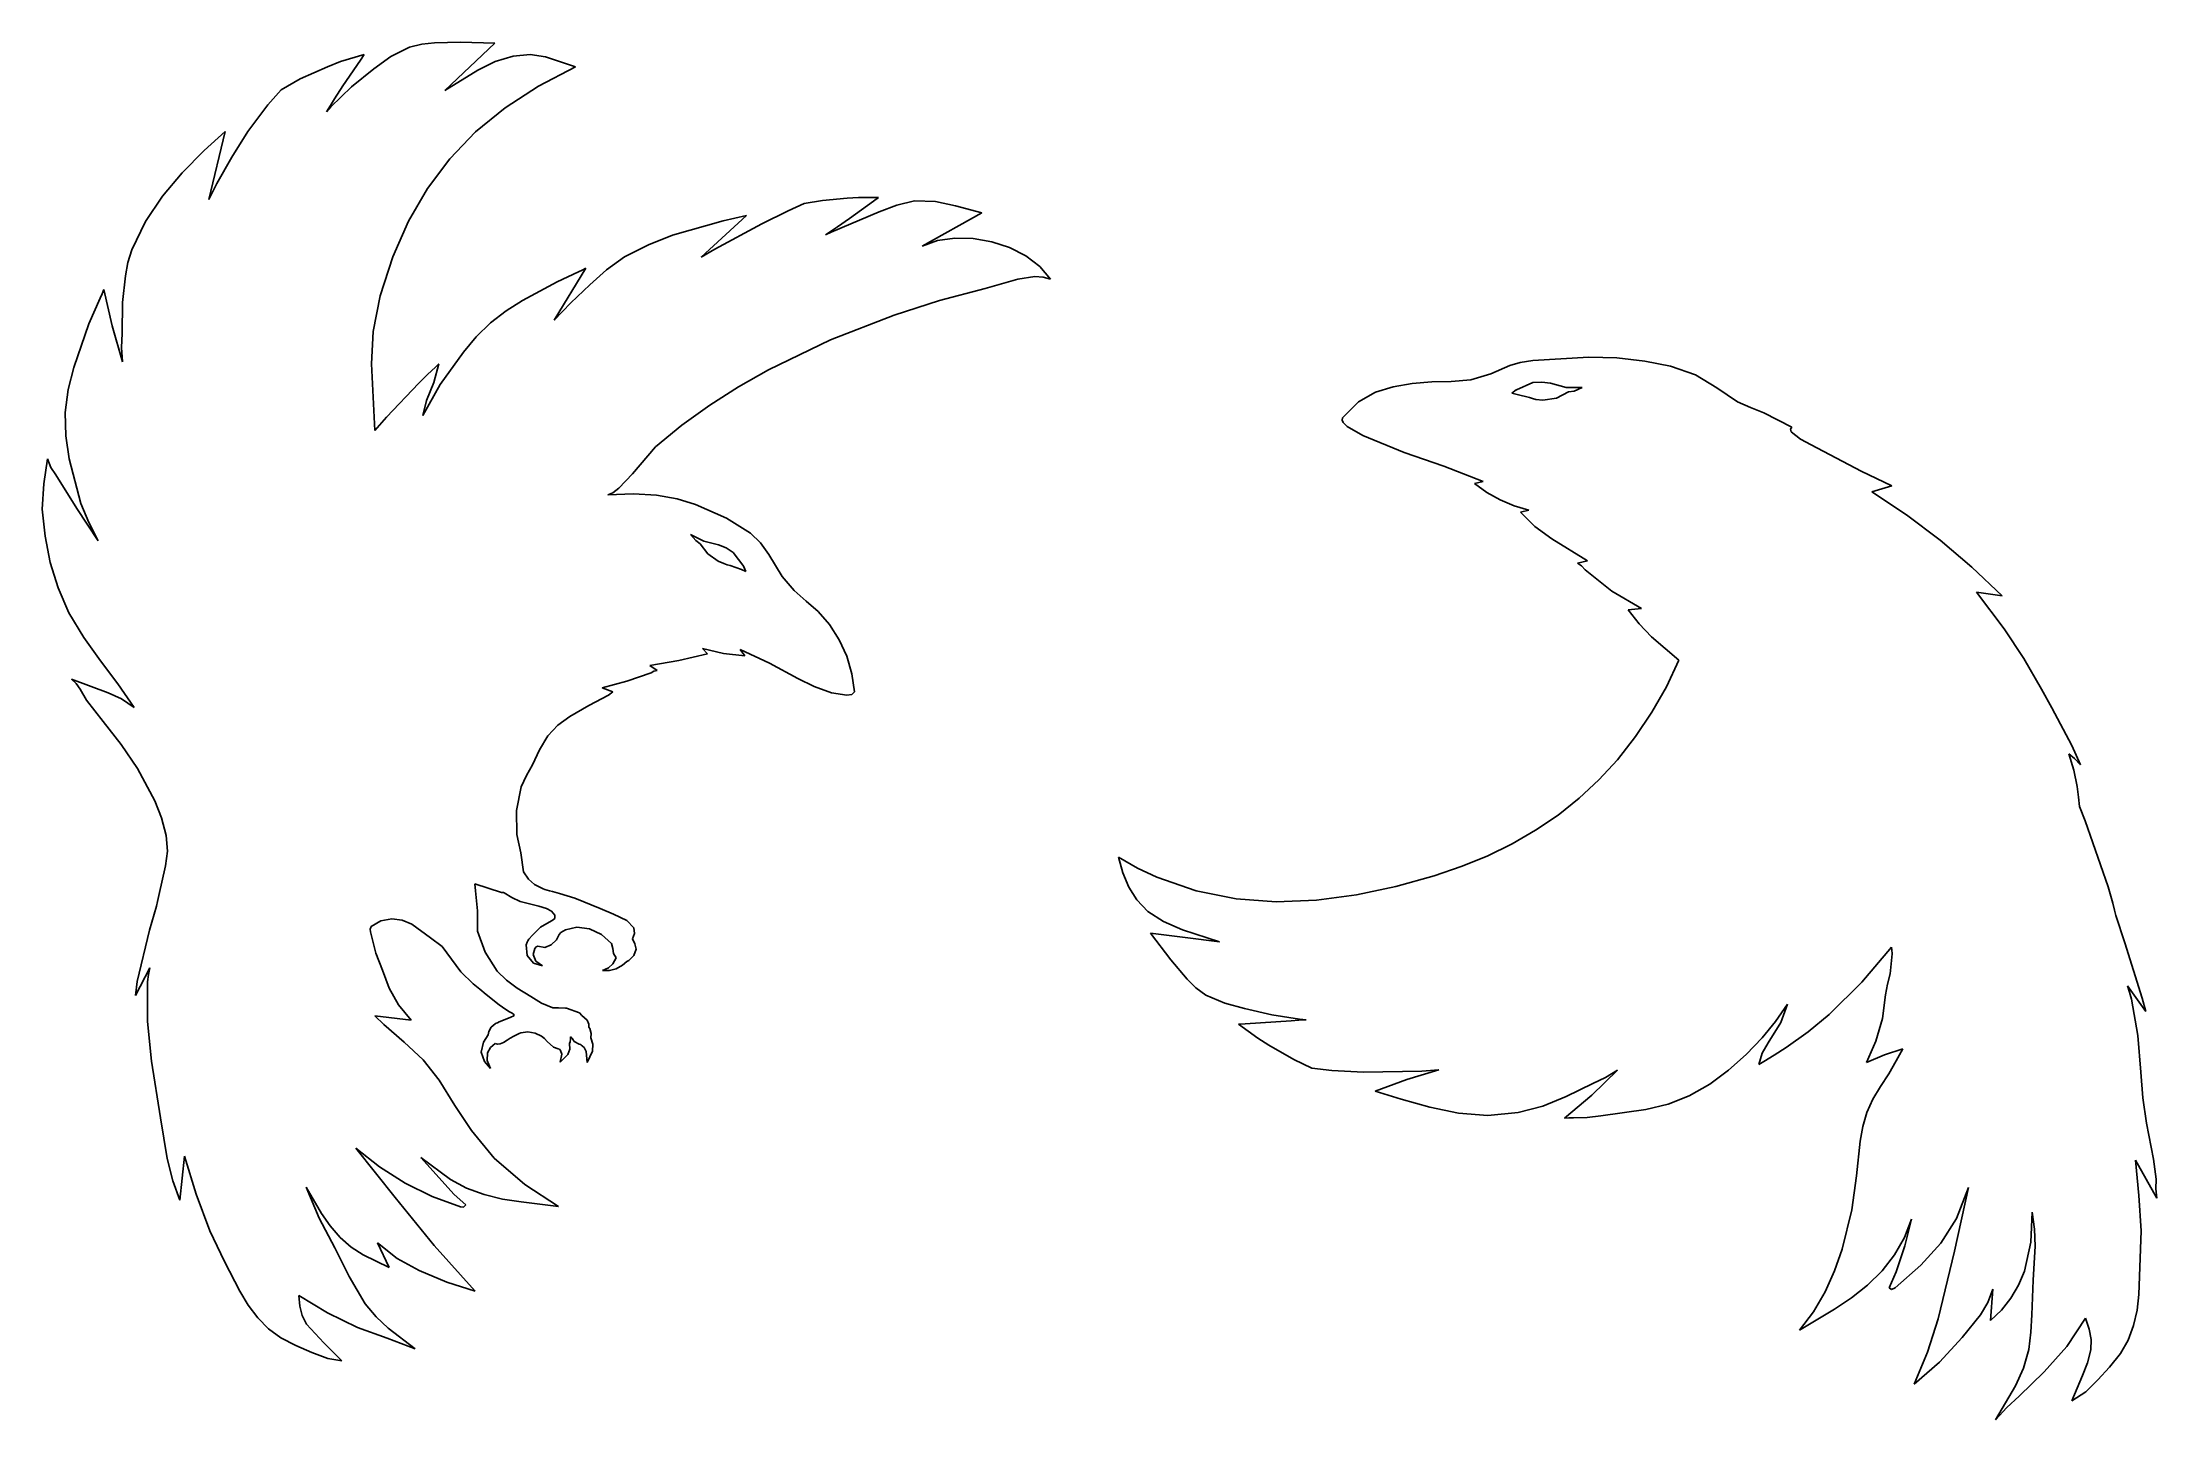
# Model space of a CAD drawing. Extents: x 0 to 192, y 0 to 125.
import ezdxf

# ---------------------------------------------------------------- set-up
doc = ezdxf.new("R2010")
doc.units = 0

msp = doc.modelspace()

# ---------------------------------------------------------------- linework, layer by layer
at = {"layer": 'Layer 1'}
for p, q in [((34.560578, 125.103955), (33.425701, 124.827081)), ((35.713984, 125.230028), (34.560578, 125.103955)), ((38.061021, 125.264525), (35.713984, 125.230028)), ((36.634301, 120.894705), (41.179971, 125.173085)), ((41.179971, 125.173085), (38.061021, 125.264525)), ((27.13844, 123.506554), (25.95747, 123.041257)), ((29.29894, 124.143529), (27.13844, 123.506554)), ((27.36751, 121.302471), (28.95223, 123.642991)), ((28.95223, 123.642991), (29.29894, 124.143529)), ((31.732861, 123.961916), (30.192451, 122.852091)), ((33.425701, 124.827081), (31.732861, 123.961916)), ((41.229764, 123.513563), (39.64864, 122.734363)), ((42.858271, 124.019135), (41.229764, 123.513563)), ((44.397947, 124.143532), (42.858271, 124.019135)), ((45.785251, 123.943649), (44.397947, 124.143532)), ((48.533011, 123.020202), (45.785251, 123.943649)), ((23.46729, 121.935177), (21.74553, 120.942676)), ((25.95747, 123.041257), (23.46729, 121.935177)), ((28.150313, 121.206732), (26.2619, 119.387)), ((26.605155, 120.111851), (27.36751, 121.302471)), ((30.192451, 122.852091), (28.150313, 121.206732)), ((39.64864, 122.734363), (36.634301, 120.894705)), ((42.121947, 119.315281), (45.148778, 121.279662)), ((45.148778, 121.279662), (48.533011, 123.020202)), ((20.5376, 119.576), (18.71535, 117.16023)), ((21.74553, 120.942676), (20.5376, 119.576)), ((25.862209, 118.945757), (26.227847, 119.517731)), ((26.2619, 119.387), (25.862209, 118.945757)), ((26.227847, 119.517731), (26.605155, 120.111851)), ((39.439763, 117.115902), (42.121947, 119.315281)), ((16.644514, 117.15379), (14.745234, 115.42787)), ((15.163134, 110.96043), (16.644514, 117.15379)), ((18.71535, 117.16023), (17.253149, 114.820664)), ((37.089466, 114.670371), (39.439763, 117.115902)), ((14.745234, 115.42787), (12.744317, 113.379935)), ((17.253149, 114.820664), (15.90632, 112.4168)), ((35.0583, 111.967531), (37.089466, 114.670371)), ((12.744317, 113.379935), (10.944743, 111.266234)), ((15.90632, 112.4168), (15.163134, 110.96043)), ((33.333507, 108.996226), (35.0583, 111.967531)), ((10.944743, 111.266234), (9.398726, 108.970993)), ((67.882468, 109.949495), (65.496108, 108.765065)), ((69.346808, 110.607196), (67.882468, 109.949495)), ((70.997608, 110.876512), (69.346808, 110.607196)), ((73.237518, 111.079147), (70.997608, 110.876512)), ((76.1587, 109.854939), (71.77793, 107.999239)), ((74.272288, 111.142489), (73.237518, 111.079147)), ((73.457064, 109.254391), (75.629474, 110.814581)), ((76.097508, 111.160585), (74.272288, 111.142489)), ((75.629474, 110.814581), (76.097508, 111.160585)), ((77.75542, 110.452035), (76.1587, 109.854939)), ((79.38028, 110.849106), (77.75542, 110.452035)), ((81.268842, 110.772103), (79.38028, 110.849106)), ((80.0718, 106.735273), (85.49674, 109.748733)), ((83.10597, 110.379525), (81.268842, 110.772103)), ((85.49674, 109.748733), (83.10597, 110.379525)), ((9.398726, 108.970993), (8.158484, 106.37844)), ((31.90233, 105.745302), (33.333507, 108.996226)), ((61.970558, 109.033428), (57.367458, 107.710557)), ((59.954358, 105.717553), (64.085458, 109.526583)), ((65.496108, 108.765065), (61.195228, 106.437165)), ((64.085458, 109.526583), (61.970558, 109.033428)), ((71.286322, 107.757304), (71.816744, 108.115921)), ((71.77793, 107.999239), (71.286322, 107.757304)), ((71.816744, 108.115921), (72.363834, 108.492157)), ((72.363834, 108.492157), (73.457064, 109.254391)), ((8.158484, 106.37844), (7.809707, 105.230555)), ((55.155598, 106.848753), (52.995538, 105.753508)), ((57.367458, 107.710557), (55.155598, 106.848753)), ((61.195228, 106.437165), (59.954358, 105.717553)), ((81.472903, 107.241886), (80.0718, 106.735273)), ((83.048224, 107.46753), (81.472903, 107.241886)), ((84.718928, 107.426348), (83.048224, 107.46753)), ((86.406181, 107.132478), (84.718928, 107.426348)), ((88.031149, 106.600061), (86.406181, 107.132478)), ((89.514998, 105.843238), (88.031149, 106.600061)), ((90.778893, 104.876148), (89.514998, 105.843238)), ((7.589963, 104.040121), (7.324693, 101.61358)), ((7.809707, 105.230555), (7.589963, 104.040121)), ((30.752011, 102.203602), (31.90233, 105.745302)), ((46.590958, 99.981378), (49.467018, 104.711238)), ((48.805273, 104.394534), (46.860273, 103.492759)), ((49.147574, 104.550744), (48.805273, 104.394534)), ((49.467018, 104.711238), (49.147574, 104.550744)), ((51.359786, 104.570595), (49.818608, 103.219628)), ((52.995538, 105.753508), (51.359786, 104.570595)), ((88.77443, 103.731414), (90.332415, 103.966526)), ((90.332415, 103.966526), (91.065802, 103.917535)), ((91.744, 103.712933), (90.778893, 104.876148)), ((91.065802, 103.917535), (91.744, 103.712933)), ((5.274793, 101.986225), (4.250613, 99.675235)), ((5.458505, 102.391276), (5.274793, 101.986225)), ((5.62304, 102.783), (5.458505, 102.391276)), ((6.378405, 99.468915), (5.62304, 102.783)), ((30.117307, 98.976521), (30.752011, 102.203602)), ((46.860273, 103.492759), (43.720951, 101.788949)), ((49.818608, 103.219628), (48.116258, 101.565138)), ((81.636609, 101.776611), (85.8141, 102.865)), ((85.8141, 102.865), (88.77443, 103.731414)), ((7.324693, 101.61358), (7.266711, 98.78848)), ((42.209059, 100.855284), (40.781563, 99.762069)), ((43.720951, 101.788949), (42.209059, 100.855284)), ((48.116258, 101.565138), (46.590958, 99.981378)), ((71.719225, 98.200622), (77.52485, 100.46152)), ((77.52485, 100.46152), (81.636609, 101.776611)), ((4.250613, 99.675235), (2.882634, 95.703799)), ((7.311121, 96.20031), (6.378405, 99.468915)), ((7.266711, 98.78848), (7.219216, 97.504307)), ((29.968656, 96.031473), (30.117307, 98.976521)), ((39.488139, 98.488947), (38.325847, 97.097461)), ((40.781563, 99.762069), (39.488139, 98.488947)), ((66.084891, 95.488053), (71.719225, 98.200622)), ((7.219216, 97.504307), (7.311121, 96.20031)), ((38.325847, 97.097461), (36.217673, 94.133529)), ((135.63071, 96.324557), (134.484117, 96.148928)), ((140.736673, 96.623588), (135.63071, 96.324557)), ((143.283222, 96.561958), (140.736673, 96.623588)), ((145.81101, 96.277384), (143.283222, 96.561958)), ((148.170615, 95.801296), (145.81101, 96.277384)), ((2.882634, 95.703799), (2.363146, 93.685554)), ((30.278025, 89.973502), (29.968656, 96.031473)), ((34.276125, 94.267592), (31.331245, 91.171982)), ((35.070862, 95.040065), (34.276125, 94.267592)), ((34.975491, 92.684069), (35.648221, 94.32388)), ((35.781305, 95.713958), (35.070862, 95.040065)), ((35.648221, 94.32388), (36.102891, 96.031379)), ((36.102891, 96.031379), (35.781305, 95.713958)), ((63.36833, 93.943869), (66.084891, 95.488053)), ((126.435679, 94.389214), (124.66496, 94.243406)), ((128.211966, 94.421389), (126.435679, 94.389214)), ((130.000397, 94.583695), (128.211966, 94.421389)), ((131.80755, 95.119897), (130.000397, 94.583695)), ((133.543213, 95.871528), (131.80755, 95.119897)), ((134.484117, 96.148928), (133.543213, 95.871528)), ((134.132773, 93.663358), (135.621253, 94.31848)), ((135.621253, 94.31848), (136.439654, 94.366948)), ((136.439654, 94.366948), (137.228464, 94.251432)), ((150.4332, 95.033494), (148.170615, 95.801296)), ((152.375724, 93.844283), (150.4332, 95.033494)), ((2.363146, 93.685554), (2.099283, 91.592345)), ((36.217673, 94.133529), (34.650213, 91.318899)), ((34.650213, 91.318899), (34.975491, 92.684069)), ((60.738237, 92.264542), (63.36833, 93.943869)), ((119.761013, 92.579917), (118.31928, 91.104916)), ((121.302306, 93.454732), (119.761013, 92.579917)), ((122.938506, 93.939262), (121.302306, 93.454732)), ((124.66496, 94.243406), (122.938506, 93.939262)), ((133.707399, 93.362573), (134.118721, 93.653296)), ((134.210336, 93.245002), (133.707399, 93.362573)), ((134.118721, 93.653296), (134.132773, 93.663358)), ((135.317436, 92.95242), (134.210336, 93.245002)), ((135.599142, 92.862809), (135.317436, 92.95242)), ((135.901438, 92.789516), (135.599142, 92.862809)), ((136.528705, 92.719731), (135.901438, 92.789516)), ((137.777495, 92.902786), (136.528705, 92.719731)), ((137.228464, 94.251432), (138.665854, 93.884518)), ((138.867315, 93.468508), (137.777495, 92.902786)), ((138.665854, 93.884518), (140.106724, 93.863933)), ((139.398, 93.5352), (138.867315, 93.468508)), ((140.106724, 93.863933), (139.398, 93.5352)), ((139.398, 93.5352), (139.398, 93.5352)), ((154.26572, 92.572744), (152.375724, 93.844283)), ((155.442046, 92.046073), (154.26572, 92.572744)), ((2.099283, 91.592345), (2.151323, 89.474306)), ((31.331245, 91.171982), (30.278025, 89.973502)), ((55.79565, 88.47082), (58.209161, 90.442662)), ((58.209161, 90.442662), (60.738237, 92.264542)), ((118.31928, 91.104916), (118.269362, 90.894921)), ((118.269362, 90.894921), (118.373648, 90.682129)), ((118.373648, 90.682129), (118.743821, 90.328693)), ((156.65001, 91.5823), (155.442046, 92.046073)), ((159.19328, 90.26266), (156.65001, 91.5823)), ((2.151323, 89.474306), (2.456931, 87.398503)), ((118.743821, 90.328693), (120.156581, 89.508051)), ((120.156581, 89.508051), (123.910701, 87.967631)), ((159.081248, 90.071781), (159.19328, 90.26266)), ((159.13898, 89.836937), (159.081248, 90.071781)), ((159.986784, 89.174853), (159.13898, 89.836937)), ((160.94317, 88.650757), (159.986784, 89.174853)), ((165.50906, 86.262387), (160.94317, 88.650757)), ((0.481229, 87.384235), (0.158608, 85.110967)), ((0.802679, 86.594814), (0.481229, 87.384235)), ((1.238343, 85.918095), (0.802679, 86.594814)), ((2.456931, 87.398503), (3.529933, 83.317535)), ((53.70414, 86.031765), (55.79565, 88.47082)), ((123.910701, 87.967631), (127.528964, 86.704099)), ((127.528964, 86.704099), (131.121931, 85.331081)), ((0.158608, 85.110967), (0.013784, 82.8156)), ((3.143624, 82.879929), (1.238343, 85.918095)), ((51.926751, 84.282355), (52.475348, 84.714954)), ((52.475348, 84.714954), (53.70414, 86.031765)), ((131.121931, 85.331081), (130.317598, 85.129659)), ((130.317598, 85.129659), (131.447651, 84.322284)), ((168.30428, 84.929107), (165.50906, 86.262387)), ((166.471, 84.3783), (168.30428, 84.929107)), ((0.013784, 82.8156), (0.265182, 80.358158)), ((5.092743, 79.922125), (3.143624, 82.879929)), ((3.529933, 83.317535), (4.235524, 81.584201)), ((51.46452, 84.09558), (51.926751, 84.282355)), ((53.800111, 84.201525), (51.46452, 84.09558)), ((55.898451, 84.066002), (53.800111, 84.201525)), ((57.776383, 83.732439), (55.898451, 84.066002)), ((59.450749, 83.244268), (57.776383, 83.732439)), ((62.256157, 81.97781), (59.450749, 83.244268)), ((131.447651, 84.322284), (132.656825, 83.647824)), ((132.656825, 83.647824), (133.933475, 83.111949)), ((133.933475, 83.111949), (135.265958, 82.720329)), ((169.640391, 82.27765), (166.471, 84.3783)), ((4.235524, 81.584201), (5.092743, 79.922125)), ((64.44942, 80.61406), (62.256157, 81.97781)), ((135.265958, 82.720329), (134.508025, 82.523866)), ((134.508025, 82.523866), (135.816993, 81.236183)), ((135.816993, 81.236183), (137.36852, 80.112506)), ((172.6799, 79.998434), (169.640391, 82.27765)), ((0.265182, 80.358158), (0.73217, 77.967688)), ((59.464295, 79.952823), (58.992451, 80.490267)), ((58.992451, 80.490267), (60.214391, 79.900423)), ((59.872797, 79.650879), (59.464295, 79.952823)), ((60.570264, 78.748615), (59.872797, 79.650879)), ((60.214391, 79.900423), (61.538841, 79.548715)), ((61.538841, 79.548715), (62.22464, 79.293922)), ((62.22464, 79.293922), (62.872935, 78.86863)), ((65.366086, 79.755146), (64.44942, 80.61406)), ((66.113492, 78.679218), (65.366086, 79.755146)), ((137.36852, 80.112506), (140.608875, 78.094896)), ((175.581998, 77.546647), (172.6799, 79.998434)), ((0.73217, 77.967688), (1.44495, 75.645531)), ((61.51133, 78.067331), (60.570264, 78.748615)), ((62.031273, 77.852543), (61.51133, 78.067331)), ((62.325712, 77.757533), (62.031273, 77.852543)), ((62.59467, 77.683238), (62.325712, 77.757533)), ((63.62039, 77.31986), (62.59467, 77.683238)), ((62.872935, 78.86863), (63.84079, 77.60514)), ((63.6204, 77.3199), (63.62039, 77.31986)), ((64.037837, 77.141511), (63.6204, 77.3199)), ((63.84079, 77.60514), (63.854602, 77.571801)), ((63.854602, 77.571801), (64.037837, 77.141511)), ((67.32001, 76.67311), (66.113492, 78.679218)), ((140.608875, 78.094896), (139.700781, 77.894135)), ((139.700781, 77.894135), (140.056063, 77.641612)), ((140.056063, 77.641612), (140.386202, 77.296135)), ((140.386202, 77.296135), (142.830617, 75.358272)), ((178.339158, 74.928281), (175.581998, 77.546647)), ((1.44495, 75.645531), (2.433724, 73.39303)), ((68.417948, 75.424523), (67.32001, 76.67311)), ((69.516467, 74.44695), (68.417948, 75.424523)), ((142.830617, 75.358272), (145.508752, 73.758875)), ((178.527068, 71.91082), (175.988668, 75.25727)), ((175.988668, 75.25727), (178.339158, 74.928281)), ((2.433724, 73.39303), (3.785752, 71.131427)), ((70.595431, 73.495005), (69.516467, 74.44695)), ((71.6347, 72.3233), (70.595431, 73.495005)), ((145.508752, 73.758875), (144.296422, 73.659426)), ((144.296422, 73.659426), (145.295321, 72.374464)), ((72.532303, 70.927061), (71.6347, 72.3233)), ((71.6347, 72.3233), (71.6347, 72.3233)), ((145.295321, 72.374464), (146.434585, 71.203631)), ((146.434585, 71.203631), (148.922991, 69.069166)), ((180.320538, 69.238147), (178.527068, 71.91082)), ((3.785752, 71.131427), (5.321486, 69.010775)), ((57.93464, 69.040999), (60.536165, 69.664674)), ((60.536165, 69.664674), (60.080275, 70.146636)), ((60.080275, 70.146636), (61.990376, 69.683561)), ((61.990376, 69.683561), (63.942765, 69.457506)), ((63.942765, 69.457506), (63.508902, 70.032813)), ((63.508902, 70.032813), (66.169645, 68.804063)), ((73.216977, 69.424271), (72.532303, 70.927061)), ((73.679767, 67.839032), (73.216977, 69.424271)), ((5.999514, 66.09286), (2.68399, 67.3613)), ((2.68399, 67.3613), (3.101444, 66.962144)), ((5.321486, 69.010775), (6.901557, 66.926108)), ((53.207901, 67.158648), (55.399344, 67.921606)), ((55.295165, 68.593594), (57.93464, 69.040999)), ((55.949889, 68.133775), (55.295165, 68.593594)), ((55.399344, 67.921606), (55.650507, 68.067696)), ((55.650507, 68.067696), (55.949889, 68.133775)), ((66.169645, 68.804063), (68.759302, 67.397973)), ((68.759302, 67.397973), (70.258814, 66.684247)), ((73.911716, 66.195447), (73.679767, 67.839032)), ((148.922991, 69.069166), (147.780146, 66.655921)), ((181.923048, 66.44679), (180.320538, 69.238147)), ((3.101444, 66.962144), (3.466706, 66.426902)), ((3.466706, 66.426902), (4.04261, 65.43464)), ((4.04261, 65.43464), (5.55696, 63.50441)), ((7.214978, 65.551784), (5.999514, 66.09286)), ((6.901557, 66.926108), (8.386594, 64.77246)), ((8.386594, 64.77246), (7.214978, 65.551784)), ((49.744331, 64.957917), (51.519117, 65.886366)), ((50.963094, 66.570966), (53.207901, 67.158648)), ((51.935713, 66.180441), (50.963094, 66.570966)), ((51.519117, 65.886366), (51.935713, 66.180441)), ((70.258814, 66.684247), (71.817412, 66.110913)), ((71.817412, 66.110913), (73.215322, 65.889456)), ((73.215322, 65.889456), (73.656342, 65.936814)), ((73.656342, 65.936814), (73.911716, 66.195447)), ((147.780146, 66.655921), (146.463938, 64.336861)), ((182.839657, 64.73904), (181.923048, 66.44679)), ((5.55696, 63.50441), (7.18939, 61.39192)), ((46.929465, 63.154281), (48.004637, 63.964466)), ((48.004637, 63.964466), (49.744331, 64.957917)), ((146.463938, 64.336861), (144.980116, 62.121299)), ((184.673117, 61.32669), (182.839657, 64.73904)), ((45.244564, 60.925889), (46.001427, 62.179016)), ((46.001427, 62.179016), (46.929465, 63.154281)), ((144.980116, 62.121299), (143.334431, 60.018546)), ((7.18939, 61.39192), (8.68127, 59.22675)), ((44.608877, 59.544176), (45.244564, 60.925889)), ((143.334431, 60.018546), (141.647911, 58.190375)), ((184.869306, 59.083544), (184.41381, 60.548663)), ((184.41381, 60.548663), (184.913151, 60.131988)), ((185.454, 59.5591), (184.673117, 61.32669)), ((184.913151, 60.131988), (185.454, 59.5591)), ((8.68127, 59.22675), (10.261608, 56.269458)), ((43.594107, 57.565126), (44.079122, 58.598138)), ((44.079122, 58.598138), (44.608877, 59.544176)), ((141.647911, 58.190375), (139.843283, 56.514267)), ((185.145696, 57.574353), (184.869306, 59.083544)), ((185.454, 59.5591), (185.454, 59.5591)), ((10.261608, 56.269458), (10.86564, 54.729655)), ((43.15436, 55.416575), (43.594107, 57.565126)), ((139.843283, 56.514267), (137.922671, 54.986861)), ((185.278256, 56.625074), (185.145696, 57.574353)), ((185.359926, 55.765381), (185.278256, 56.625074)), ((10.86564, 54.729655), (11.28885, 53.13125)), ((43.196321, 53.223886), (43.15436, 55.416575)), ((137.922671, 54.986861), (135.8882, 53.604797)), ((185.897375, 54.461431), (185.359926, 55.765381)), ((187.973825, 48.471941), (185.897375, 54.461431)), ((11.28885, 53.13125), (11.399546, 51.706675)), ((43.556301, 51.537792), (43.196321, 53.223886)), ((133.741996, 52.364714), (131.486183, 51.263252)), ((135.8882, 53.604797), (133.741996, 52.364714)), ((11.237814, 50.358026), (10.603767, 47.65963)), ((11.399546, 51.706675), (11.237814, 50.358026)), ((43.811991, 49.823476), (43.556301, 51.537792)), ((99.666463, 50.172067), (97.939831, 51.170646)), ((97.939831, 51.170646), (98.325508, 49.735733)), ((101.419824, 49.329823), (99.666463, 50.172067)), ((129.122887, 50.297049), (126.654231, 49.462746)), ((131.486183, 51.263252), (129.122887, 50.297049)), ((39.415401, 48.088719), (39.360038, 48.746895)), ((39.360038, 48.746895), (41.807958, 47.948941)), ((44.266809, 49.170064), (43.811991, 49.823476)), ((44.787585, 48.678814), (44.266809, 49.170064)), ((45.583516, 48.278287), (44.787585, 48.678814)), ((45.74651, 48.217327), (45.583516, 48.278287)), ((46.166442, 48.092303), (45.74651, 48.217327)), ((98.325508, 49.735733), (98.859979, 48.438446)), ((98.859979, 48.438446), (99.601224, 47.270684)), ((104.991593, 48.08226), (101.419824, 49.329823)), ((123.167536, 48.497972), (119.590978, 47.741538)), ((126.654231, 49.462746), (123.167536, 48.497972)), ((188.401335, 46.977881), (187.973825, 48.471941)), ((10.407908, 46.701664), (9.756283, 44.516874)), ((10.486013, 47.132899), (10.407908, 46.701664)), ((10.603767, 47.65963), (10.486013, 47.132899)), ((39.598088, 46.266609), (39.415401, 48.088719)), ((39.612093, 44.435419), (39.598088, 46.266609)), ((41.807958, 47.948941), (42.003933, 47.956798)), ((42.003933, 47.956798), (42.052986, 47.925844)), ((42.052986, 47.925844), (42.728251, 47.490195)), ((42.728251, 47.490195), (43.505666, 47.127413)), ((43.505666, 47.127413), (45.205756, 46.688558)), ((45.205756, 46.688558), (45.89965, 46.503773)), ((45.89965, 46.503773), (46.330844, 46.248797)), ((46.426594, 48.022534), (46.166442, 48.092303)), ((46.330844, 46.248797), (46.65879, 45.870125)), ((47.076673, 47.843701), (46.426594, 48.022534)), ((48.468983, 47.437699), (47.076673, 47.843701)), ((50.767353, 46.48949), (48.468983, 47.437699)), ((51.993748, 45.983115), (50.767353, 46.48949)), ((99.601224, 47.270684), (100.607221, 46.224346)), ((100.607221, 46.224346), (102.032226, 45.298234)), ((108.624866, 47.363803), (104.991593, 48.08226)), ((112.28937, 47.1103), (108.624866, 47.363803)), ((115.954832, 47.257596), (112.28937, 47.1103)), ((119.590978, 47.741538), (115.954832, 47.257596)), ((188.55063, 46.345077), (188.401335, 46.977881)), ((188.664794, 45.861648), (188.55063, 46.345077)), ((9.756283, 44.516874), (8.647933, 39.843694)), ((29.848289, 44.605279), (29.942466, 44.843584)), ((29.870197, 44.354476), (29.848289, 44.605279)), ((30.347753, 42.418046), (29.870197, 44.354476)), ((29.942466, 44.843584), (30.812319, 45.380139)), ((30.812319, 45.380139), (31.822346, 45.536287)), ((31.822346, 45.536287), (32.756724, 45.43346)), ((32.756724, 45.43346), (33.622446, 45.06718)), ((33.622446, 45.06718), (35.338486, 43.8337)), ((40.297118, 42.517575), (39.612093, 44.435419)), ((45.33351, 44.805473), (44.616878, 44.049428)), ((46.35399, 45.366017), (45.33351, 44.805473)), ((46.394235, 45.388877), (46.35399, 45.366017)), ((46.642954, 45.581519), (46.394235, 45.388877)), ((46.65879, 45.870125), (46.642954, 45.581519)), ((47.050279, 44.114375), (47.196292, 44.311847)), ((47.196292, 44.311847), (47.605808, 44.552585)), ((47.605808, 44.552585), (48.651427, 44.786675)), ((48.651427, 44.786675), (49.793228, 44.63438)), ((49.793228, 44.63438), (50.88844, 44.1324)), ((53.191573, 45.38959), (51.993748, 45.983115)), ((53.846892, 44.746177), (53.191573, 45.38959)), ((53.906461, 44.214325), (53.846892, 44.746177)), ((102.032226, 45.298234), (103.754366, 44.545072)), ((103.754366, 44.545072), (107.137822, 43.445256)), ((189.503233, 43.370018), (188.664794, 45.861648)), ((30.981878, 40.877626), (30.347753, 42.418046)), ((35.338486, 43.8337), (36.391706, 43.023125)), ((36.391706, 43.023125), (38.080836, 40.720945)), ((41.389813, 40.799029), (40.297118, 42.517575)), ((44.125866, 43.416254), (44.046333, 43.175273)), ((44.046333, 43.175273), (44.117887, 42.228729)), ((44.188968, 43.551272), (44.125866, 43.416254)), ((44.279575, 43.694861), (44.188968, 43.551272)), ((44.616878, 44.049428), (44.279575, 43.694861)), ((44.667595, 42.312072), (44.82595, 42.859998)), ((44.82595, 42.859998), (44.935456, 43.016683)), ((44.935456, 43.016683), (45.111937, 43.077642)), ((45.111937, 43.077642), (45.739511, 42.945246)), ((45.739511, 42.945246), (46.322738, 43.173372)), ((46.322738, 43.173372), (46.799161, 43.645806)), ((46.799161, 43.645806), (47.050279, 44.114375)), ((50.88844, 44.1324), (51.794288, 43.317435)), ((51.794288, 43.317435), (51.915731, 42.855948)), ((51.915731, 42.855948), (51.990395, 42.401097)), ((51.990395, 42.401097), (52.224338, 42.00394)), ((53.69997, 43.720587), (53.906461, 44.214325)), ((53.933823, 43.277318), (53.69997, 43.720587)), ((53.826714, 42.200521), (54.045249, 42.783328)), ((54.045249, 42.783328), (53.933823, 43.277318)), ((103.988202, 43.843359), (100.838582, 44.241461)), ((100.838582, 44.241461), (102.708072, 41.822321)), ((107.137822, 43.445256), (103.988202, 43.843359)), ((165.565852, 39.793553), (168.279, 42.9685)), ((168.338862, 42.357557), (168.155102, 40.559027)), ((168.279, 42.9685), (168.304044, 42.727434)), ((168.304044, 42.727434), (168.338862, 42.357557)), ((191.064563, 38.348758), (189.503233, 43.370018)), ((8.479579, 38.563294), (9.784259, 41.099794)), ((9.675556, 40.477339), (9.588403, 39.82726)), ((9.784259, 41.099794), (9.675556, 40.477339)), ((31.588994, 39.24164), (30.981878, 40.877626)), ((38.080836, 40.720945), (39.220376, 39.637005)), ((42.25352, 39.958136), (41.389813, 40.799029)), ((44.117887, 42.228729), (44.703317, 41.528643)), ((44.904769, 41.706522), (44.667595, 42.312072)), ((44.703317, 41.528643), (45.53056, 41.278377)), ((45.53056, 41.278377), (44.904769, 41.706522)), ((51.517468, 41.095258), (50.995498, 40.847611)), ((50.995498, 40.847611), (51.612003, 40.847611)), ((51.924661, 41.445301), (51.517468, 41.095258)), ((51.612003, 40.847611), (52.243616, 41.01001)), ((52.224338, 42.00394), (51.924661, 41.445301)), ((52.243616, 41.01001), (52.808907, 41.345527)), ((52.808907, 41.345527), (53.188716, 41.682949)), ((53.188716, 41.682949), (53.373024, 41.774388)), ((53.373024, 41.774388), (53.826714, 42.200521)), ((102.708072, 41.822321), (104.173567, 40.05953)), ((168.155102, 40.559027), (167.890346, 39.612092)), ((8.647933, 39.843694), (8.479579, 38.563294)), ((9.588403, 39.82726), (9.577959, 36.213249)), ((32.436108, 37.716046), (31.588994, 39.24164)), ((39.220376, 39.637005), (39.828189, 39.151947)), ((39.828189, 39.151947), (40.411593, 38.67546)), ((40.411593, 38.67546), (41.571973, 37.715341)), ((43.235393, 39.258839), (42.25352, 39.958136)), ((44.469713, 38.478744), (43.235393, 39.258839)), ((45.423282, 37.867242), (44.469713, 38.478744)), ((104.173567, 40.05953), (104.974391, 39.279457)), ((104.974391, 39.279457), (105.893832, 38.608761)), ((105.893832, 38.608761), (107.611789, 37.877747)), ((162.604359, 36.848892), (165.565852, 39.793553)), ((167.719896, 38.645557), (167.443275, 36.494799)), ((167.890346, 39.612092), (167.719896, 38.645557)), ((189.931521, 38.873236), (189.747682, 39.460588)), ((189.747682, 39.460588), (191.416212, 37.136538)), ((190.100826, 38.254625), (189.931521, 38.873236)), ((31.085229, 35.941555), (30.284418, 36.738081)), ((30.284418, 36.738081), (33.573388, 36.339936)), ((33.573388, 36.339936), (32.436108, 37.716046)), ((41.571973, 37.715341), (42.175618, 37.290526)), ((42.175618, 37.290526), (42.5234, 37.078834)), ((42.638174, 36.593062), (42.287894, 36.455662)), ((42.5234, 37.078834), (42.70985, 36.986917)), ((42.908088, 36.730696), (42.638174, 36.593062)), ((42.70985, 36.986917), (42.84189, 36.913339)), ((42.84189, 36.913339), (42.959046, 36.794038)), ((42.959046, 36.794038), (42.908088, 36.730696)), ((46.471622, 37.462191), (45.423282, 37.867242)), ((46.96811, 37.453857), (46.471622, 37.462191)), ((47.618067, 37.430997), (46.96811, 37.453857)), ((47.708079, 37.419806), (47.618067, 37.430997)), ((48.889889, 37.015709), (47.708079, 37.419806)), ((49.115986, 36.767582), (48.889889, 37.015709)), ((49.598546, 36.324671), (49.115986, 36.767582)), ((107.611789, 37.877747), (109.394531, 37.402411)), ((109.394531, 37.402411), (111.885925, 36.819091)), ((111.885925, 36.819091), (114.415791, 36.435586)), ((157.72646, 36.204547), (158.800799, 37.790393)), ((158.800799, 37.790393), (158.200586, 36.122223)), ((160.687547, 35.280783), (162.604359, 36.848892)), ((190.676151, 34.950472), (190.100826, 38.254625)), ((191.416212, 37.136538), (191.064563, 38.348758)), ((9.577959, 36.213249), (9.939278, 32.61733)), ((32.941169, 34.333265), (31.085229, 35.941555)), ((40.579117, 35.014774), (40.149423, 34.341596)), ((40.632098, 35.298142), (40.579117, 35.014774)), ((40.864626, 35.704144), (40.632098, 35.298142)), ((41.204548, 35.987749), (40.864626, 35.704144)), ((41.32373, 36.055852), (41.204548, 35.987749)), ((41.423623, 36.106336), (41.32373, 36.055852)), ((41.591618, 36.186106), (41.423623, 36.106336)), ((42.287894, 36.455662), (41.591618, 36.186106)), ((42.296339, 34.513282), (42.581138, 34.702831)), ((42.581138, 34.702831), (42.907248, 34.880233)), ((42.907248, 34.880233), (43.222047, 35.040967)), ((43.222047, 35.040967), (43.394806, 35.118595)), ((43.394806, 35.118595), (43.552207, 35.18146)), ((43.552207, 35.18146), (44.19812, 35.260765)), ((44.19812, 35.260765), (44.861534, 35.154322)), ((44.861534, 35.154322), (45.435054, 34.890481)), ((45.435054, 34.890481), (45.711042, 34.671406)), ((45.711042, 34.671406), (45.957619, 34.396849)), ((48.064183, 34.596857), (48.063111, 34.811168)), ((48.063111, 34.811168), (48.177651, 34.745207)), ((48.177651, 34.745207), (48.214083, 34.702109)), ((48.214083, 34.702109), (48.231942, 34.673057)), ((48.231942, 34.673057), (48.259566, 34.62305)), ((49.749873, 35.964629), (49.598546, 36.324671)), ((49.752611, 35.709836), (49.749873, 35.964629)), ((49.822977, 35.580533), (49.752611, 35.709836)), ((49.944301, 35.13143), (49.822977, 35.580533)), ((49.91668, 34.712807), (49.944301, 35.13143)), ((50.103963, 34.1375), (49.91668, 34.712807)), ((109.4617, 36.010949), (108.857745, 35.971235)), ((108.857745, 35.971235), (110.601055, 34.712075)), ((112.24287, 36.194918), (109.4617, 36.010949)), ((110.601055, 34.712075), (111.619875, 34.067234)), ((113.63343, 36.286838), (112.24287, 36.194918)), ((114.32874, 36.332863), (113.63343, 36.286838)), ((114.99624, 36.376952), (114.32874, 36.332863)), ((114.415791, 36.435586), (114.99624, 36.376952)), ((155.032873, 33.201251), (156.504429, 34.729503)), ((156.504429, 34.729503), (157.72646, 36.204547)), ((158.200586, 36.122223), (157.049863, 34.269905)), ((158.674099, 33.838852), (160.687547, 35.280783)), ((167.443275, 36.494799), (166.846473, 34.410067)), ((190.93692, 31.608715), (190.676151, 34.950472)), ((34.653968, 32.728812), (32.941169, 34.333265)), ((36.109409, 30.886655), (34.653968, 32.728812)), ((40.149423, 34.341596), (39.947135, 33.422438)), ((39.947135, 33.422438), (40.239314, 32.578764)), ((40.504572, 32.667584), (40.506598, 33.365288)), ((40.506598, 33.365288), (40.79117, 33.83727)), ((40.79117, 33.83727), (41.207637, 34.198246)), ((41.207637, 34.198246), (41.426712, 34.163956)), ((41.426712, 34.163956), (41.686743, 34.184671)), ((41.686743, 34.184671), (41.835451, 34.2292)), ((41.835451, 34.2292), (41.970229, 34.294447)), ((41.970229, 34.294447), (42.296339, 34.513282)), ((45.957619, 34.396849), (46.529593, 33.872737)), ((46.529593, 33.872737), (46.964407, 33.722959)), ((46.964407, 33.722959), (47.087518, 33.70105)), ((47.087518, 33.70105), (47.176934, 33.587941)), ((47.287661, 33.241937), (47.142881, 32.511134)), ((47.142881, 32.511134), (47.83356, 33.199076)), ((47.176934, 33.587941), (47.287661, 33.241937)), ((47.83356, 33.199076), (48.002986, 33.698891)), ((47.980959, 34.200143), (48.028225, 34.372067)), ((48.002986, 33.698891), (47.980959, 34.200143)), ((48.028225, 34.372067), (48.064183, 34.596857)), ((48.259566, 34.62305), (48.418395, 34.399928)), ((48.418395, 34.399928), (48.86583, 34.141562)), ((48.86583, 34.141562), (49.008705, 34.114892)), ((49.008705, 34.114892), (49.01823, 34.088927)), ((49.01823, 34.088927), (49.308741, 33.861518)), ((49.308741, 33.861518), (49.509598, 33.476231)), ((49.509598, 33.476231), (49.593178, 32.470391)), ((49.593178, 32.470391), (50.068722, 33.513851)), ((50.068722, 33.513851), (50.103963, 34.1375)), ((111.619875, 34.067234), (113.877515, 32.768324)), ((113.877515, 32.768324), (115.532794, 31.981839)), ((153.442446, 31.773281), (155.032873, 33.201251)), ((156.509971, 33.337538), (156.197246, 32.294263)), ((157.049863, 34.269905), (156.509971, 33.337538)), ((156.635783, 32.566412), (157.59308, 33.141623)), ((157.59308, 33.141623), (158.674099, 33.838852)), ((166.846473, 34.410067), (166.00579, 32.491047)), ((166.00579, 32.491047), (167.641861, 33.186422)), ((167.641861, 33.186422), (169.30036, 33.724707)), ((169.30036, 33.724707), (168.6954, 32.628157)), ((9.939278, 32.61733), (10.768545, 27.44028)), ((37.543174, 28.568399), (36.109409, 30.886655)), ((40.239314, 32.578764), (40.802598, 31.944876)), ((40.802598, 31.944876), (40.504572, 32.667584)), ((115.532794, 31.981839), (117.352075, 31.761114)), ((117.352075, 31.761114), (120.233185, 31.593962)), ((120.233185, 31.593962), (125.535995, 31.683051)), ((124.163095, 30.925862), (121.293946, 29.873437)), ((127.089375, 31.807057), (124.163095, 30.925862)), ((125.535995, 31.683051), (127.089375, 31.807057)), ((143.324335, 31.792083), (140.991978, 29.515723)), ((141.082395, 30.567053), (142.258053, 31.112907)), ((142.258053, 31.112907), (143.324335, 31.792083)), ((151.722481, 30.504105), (153.442446, 31.773281)), ((156.197246, 32.294263), (156.635783, 32.566412)), ((168.01015, 31.438747), (167.25039, 30.296397)), ((168.6954, 32.628157), (168.01015, 31.438747)), ((191.123599, 29.284631), (190.93692, 31.608715)), ((121.293946, 29.873437), (123.642205, 29.155123)), ((123.642205, 29.155123), (126.272414, 28.428311)), ((136.530345, 28.520604), (138.675546, 29.378443)), ((140.991978, 29.515723), (138.506615, 27.407483)), ((138.675546, 29.378443), (141.082395, 30.567053)), ((147.935901, 28.709727), (149.862309, 29.452233)), ((149.862309, 29.452233), (151.722481, 30.504105)), ((166.571084, 29.144726), (166.034819, 27.924982)), ((167.25039, 30.296397), (166.571084, 29.144726)), ((191.473424, 26.979455), (191.123599, 29.284631)), ((10.768545, 27.44028), (11.377191, 23.74007)), ((39.078819, 26.296575), (37.543174, 28.568399)), ((126.272414, 28.428311), (128.878128, 27.887503)), ((128.878128, 27.887503), (131.529805, 27.673132)), ((131.529805, 27.673132), (134.297905, 27.925633)), ((134.297905, 27.925633), (136.530345, 28.520604)), ((138.506615, 27.407483), (138.9121, 27.439182)), ((138.9121, 27.439182), (139.344769, 27.463532)), ((139.344769, 27.463532), (140.582977, 27.46908)), ((140.582977, 27.46908), (141.811149, 27.619333)), ((141.811149, 27.619333), (145.915311, 28.208404)), ((145.915311, 28.208404), (147.935901, 28.709727)), ((166.034819, 27.924982), (165.646499, 26.650398)), ((192.116094, 23.688545), (191.473424, 26.979455)), ((41.142519, 23.788655), (39.078819, 26.296575)), ((165.41103, 25.334207), (165.093517, 22.191221)), ((165.646499, 26.650398), (165.41103, 25.334207)), ((11.377191, 23.74007), (11.884753, 21.71054)), ((12.514591, 19.96033), (12.953336, 23.96439)), ((12.953336, 23.96439), (14.008624, 20.519656)), ((32.12117, 20.20345), (28.54633, 24.69233)), ((28.54633, 24.69233), (30.702224, 22.987223)), ((37.474679, 20.475625), (34.468009, 23.859375)), ((34.468009, 23.859375), (37.162713, 21.849486)), ((43.913791, 21.401886), (41.142519, 23.788655)), ((190.773031, 20.39516), (190.463418, 23.602985)), ((190.463418, 23.602985), (192.396298, 20.152945)), ((192.345498, 21.880345), (192.116094, 23.688545)), ((11.884753, 21.71054), (12.514591, 19.96033)), ((30.702224, 22.987223), (33.018394, 21.521113)), ((33.018394, 21.521113), (35.475102, 20.305091)), ((37.162713, 21.849486), (38.623313, 21.063408)), ((46.975479, 19.401215), (43.913791, 21.401886)), ((165.093517, 22.191221), (164.647902, 19.070667)), ((192.318777, 20.993652), (192.345498, 21.880345)), ((14.008624, 20.519656), (15.253496, 17.16976)), ((25.207532, 18.334936), (24.02411, 21.13688)), ((24.02411, 21.13688), (25.420306, 18.74516)), ((35.661121, 15.834529), (32.12117, 20.20345)), ((35.475102, 20.305091), (38.05261, 19.35025)), ((38.546239, 19.534084), (37.474679, 20.475625)), ((38.05261, 19.35025), (38.349922, 19.331618)), ((38.349922, 19.331618), (38.546239, 19.534084)), ((38.623313, 21.063408), (40.211919, 20.467535)), ((40.211919, 20.467535), (41.886242, 20.070269)), ((41.886242, 20.070269), (43.574765, 19.809002)), ((43.574765, 19.809002), (46.975479, 19.401215)), ((175.284902, 21.104443), (174.006582, 15.320153)), ((174.16754, 18.291325), (175.284902, 21.104443)), ((190.967438, 17.185715), (190.773031, 20.39516)), ((192.396298, 20.152945), (192.318777, 20.993652)), ((26.62097, 15.64169), (25.207532, 18.334936)), ((25.420306, 18.74516), (26.21342, 17.61527)), ((26.21342, 17.61527), (27.11984, 16.5749)), ((164.647902, 19.070667), (163.772732, 15.493097)), ((169.463365, 16.555182), (170.071772, 18.251217)), ((170.071772, 18.251217), (169.489408, 15.813158)), ((172.758436, 16.051383), (174.16754, 18.291325)), ((180.953149, 16.156421), (181.064679, 18.862953)), ((181.064679, 18.862953), (181.288392, 17.334484)), ((181.288392, 17.334484), (181.333735, 15.788388)), ((15.253496, 17.16976), (16.584565, 14.38088)), ((27.947786, 13.031161), (26.62097, 15.64169)), ((27.11984, 16.5749), (28.129171, 15.693599)), ((28.129171, 15.693599), (29.206984, 14.982117)), ((31.57372, 13.85243), (30.5274, 16.07747)), ((30.5274, 16.07747), (32.3127, 14.655794)), ((39.40967, 11.69099), (35.661121, 15.834529)), ((163.772732, 15.493097), (163.088292, 13.52765)), ((168.552521, 14.979891), (169.463365, 16.555182)), ((169.489408, 15.813158), (168.69, 13.4374)), ((170.943835, 14.059037), (172.758436, 16.051383)), ((180.356745, 13.514063), (180.953149, 16.156421)), ((181.333735, 15.788388), (181.141565, 12.686373)), ((190.765742, 11.371945), (190.967438, 17.185715)), ((16.584565, 14.38088), (18.001446, 11.68362)), ((29.206984, 14.982117), (31.57372, 13.85243)), ((32.3127, 14.655794), (34.31084, 13.55312)), ((34.31084, 13.55312), (36.823365, 12.521043)), ((163.088292, 13.52765), (162.227062, 11.624775)), ((166.073232, 12.245137), (167.401668, 13.538742)), ((167.401668, 13.538742), (168.552521, 14.979891)), ((168.609982, 11.988713), (170.943835, 14.059037)), ((174.006582, 15.320153), (172.517439, 9.163249)), ((179.8321, 12.232159), (180.356745, 13.514063)), ((18.001446, 11.68362), (18.744971, 10.422157)), ((29.38738, 10.53083), (27.947786, 13.031161)), ((36.823365, 12.521043), (39.40967, 11.69099)), ((162.227062, 11.624775), (161.16743, 9.821758)), ((164.624086, 11.095248), (166.073232, 12.245137)), ((168.69, 13.4374), (168.047231, 11.98742)), ((168.047231, 11.98742), (168.258843, 11.843912)), ((168.258843, 11.843912), (168.609982, 11.988713)), ((177.018179, 10.658518), (177.473122, 11.862473)), ((177.473122, 11.862473), (177.268305, 9.015093)), ((179.134566, 11.043504), (179.8321, 12.232159)), ((181.141565, 12.686373), (181.03298, 9.5282)), ((18.744971, 10.422157), (19.632006, 9.25713)), ((23.445105, 10.323211), (23.354616, 11.292378)), ((23.354616, 11.292378), (25.964471, 9.713586)), ((23.652589, 9.467472), (23.445105, 10.323211)), ((25.964471, 9.713586), (28.708366, 8.381308)), ((30.384409, 9.339372), (29.38738, 10.53083)), ((159.887782, 8.155887), (163.089782, 10.053437)), ((161.16743, 9.821758), (159.887782, 8.155887)), ((163.089782, 10.053437), (164.624086, 11.095248)), ((176.351572, 9.539386), (177.018179, 10.658518)), ((177.268305, 9.015093), (178.276012, 9.965385)), ((178.276012, 9.965385), (179.134566, 11.043504)), ((190.293302, 8.553445), (190.612704, 9.948752)), ((190.612704, 9.948752), (190.765742, 11.371945)), ((19.632006, 9.25713), (20.606843, 8.271726)), ((20.606843, 8.271726), (21.721906, 7.44834)), ((24.059466, 8.686581), (23.652589, 9.467472)), ((25.625051, 6.979859), (24.059466, 8.686581)), ((28.708366, 8.381308), (31.388816, 7.411667)), ((31.498286, 8.317556), (30.384409, 9.339372)), ((33.9296, 6.45772), (31.498286, 8.317556)), ((172.517439, 9.163249), (171.550125, 6.14698)), ((174.683782, 7.476033), (176.351572, 9.539386)), ((180.95696, 7.950297), (180.746409, 6.380093)), ((181.03298, 9.5282), (180.95696, 7.950297)), ((184.220626, 6.662819), (185.927059, 9.239903)), ((185.927059, 9.239903), (186.24597, 8.220853)), ((186.24597, 8.220853), (186.437704, 7.293306)), ((189.801625, 7.233953), (190.293302, 8.553445)), ((21.721906, 7.44834), (23.089317, 6.737032)), ((23.089317, 6.737032), (24.537006, 6.1077)), ((24.537006, 6.1077), (25.985636, 5.565966)), ((27.278776, 5.366181), (25.625051, 6.979859)), ((31.388816, 7.411667), (33.9296, 6.45772)), ((171.550125, 6.14698), (170.319892, 3.218153)), ((172.625283, 5.218411), (174.683782, 7.476033)), ((180.746409, 6.380093), (180.264839, 4.691498)), ((182.164439, 4.355143), (184.220626, 6.662819)), ((186.387482, 6.347483), (186.08761, 5.156283)), ((186.437704, 7.293306), (186.387482, 6.347483)), ((188.114234, 4.782606), (189.114532, 6.004845)), ((189.114532, 6.004845), (189.801625, 7.233953)), ((25.985636, 5.565966), (27.278776, 5.366181)), ((170.319892, 3.218153), (172.625283, 5.218411)), ((180.264839, 4.691498), (179.549733, 3.067949)), ((179.895279, 2.144783), (182.164439, 4.355143)), ((185.636677, 4.005783), (184.666622, 1.725703)), ((186.08761, 5.156283), (185.636677, 4.005783)), ((187.031152, 3.624925), (188.114234, 4.782606)), ((179.549733, 3.067949), (177.730249, -0.000017)), ((178.748786, 1.122065), (179.895279, 2.144783)), ((184.666622, 1.725703), (185.950222, 2.525955)), ((185.950222, 2.525955), (187.031152, 3.624925)), ((177.730249, -0.000017), (178.748786, 1.122065))]:
    msp.add_line(p, q, dxfattribs=at)

doc.saveas('drawing.dxf')
